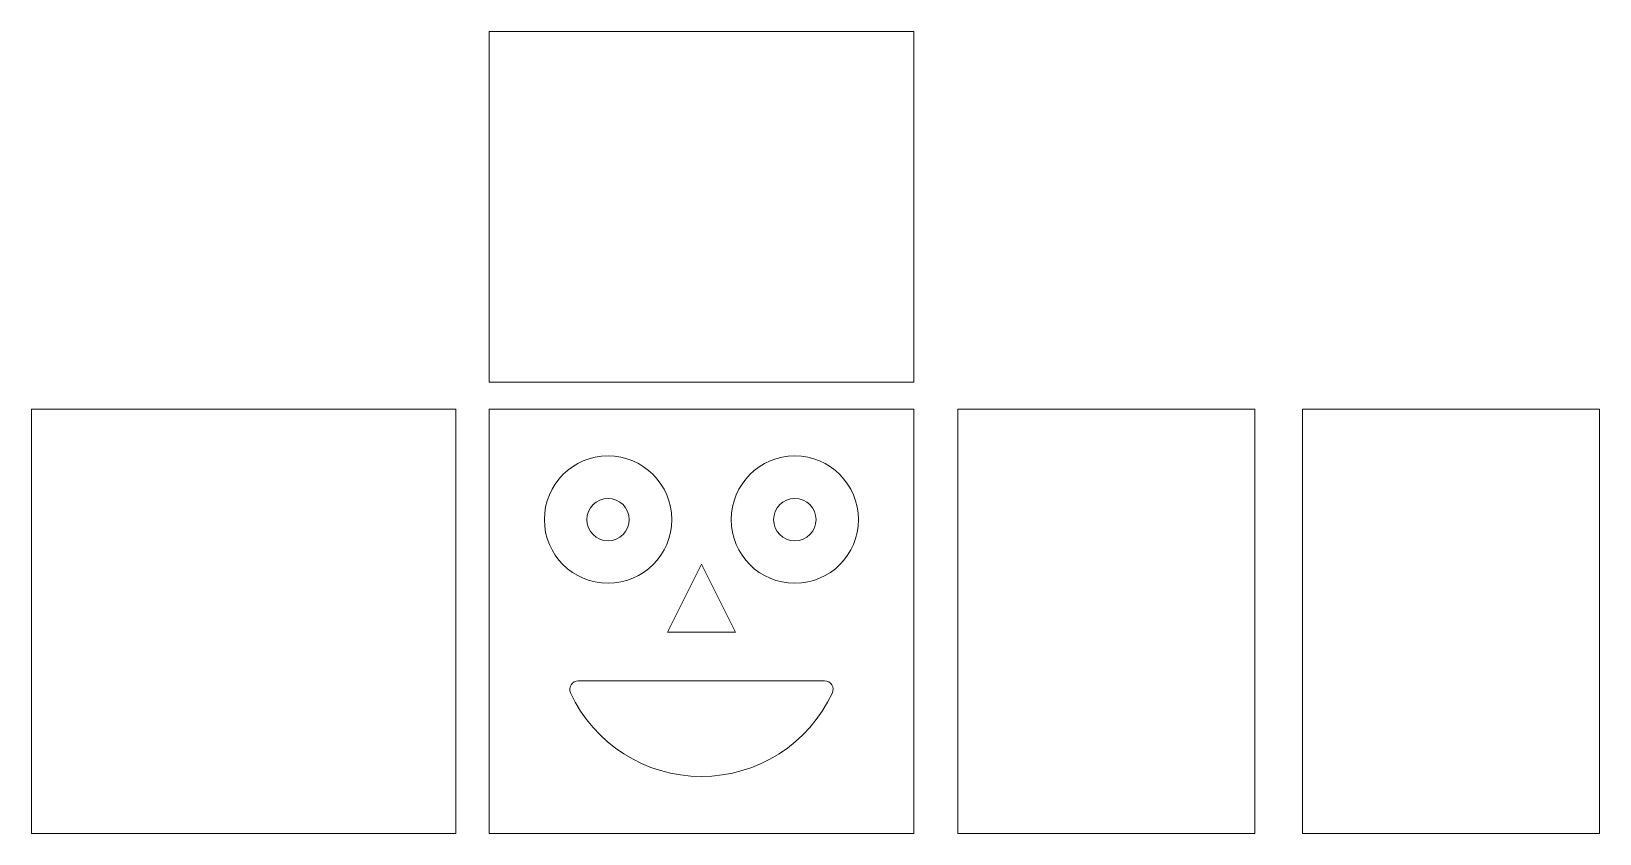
# Model space of a CAD drawing. Header units: millimetres. Extents: x -79 to 106, y -25 to 70.
import ezdxf

# ---------------------------------------------------------------- set-up
doc = ezdxf.new("R2010")
doc.units = ezdxf.units.MM

msp = doc.modelspace()

# ---------------------------------------------------------------- linework, layer by layer
at = {"color": 1, "lineweight": 5}
for p, q in [((-25, 69.53), (-25, 28.18)), ((25, 69.53), (-25, 69.53)), ((25, 28.18), (25, 69.53)), ((-25, 28.18), (25, 28.18)), ((-78.91, 25), (-78.91, -25)), ((-28.91, 25), (-78.91, 25)), ((-28.91, -25), (-28.91, 25)), ((-25, 25), (-25, -25)), ((25, 25), (-25, 25)), ((25, -25), (25, 25)), ((30.18, 25), (30.18, -25)), ((65.18, 25), (30.18, 25)), ((65.18, -25), (65.18, 25)), ((70.78, 25), (70.78, -25)), ((105.78, 25), (70.78, 25)), ((105.78, -25), (105.78, 25)), ((-78.91, -25), (-28.91, -25)), ((-25, -25), (25, -25)), ((30.18, -25), (65.18, -25)), ((70.78, -25), (105.78, -25))]:
    msp.add_line(p, q, dxfattribs=at)
at = {"color": 2, "lineweight": 5}
for p, q in [((0, 6.74), (-4, -1.26)), ((4, -1.26), (0, 6.74)), ((-4, -1.26), (4, -1.26)), ((14.51, -7), (-14.51, -7))]:
    msp.add_line(p, q, dxfattribs=at)
for centre, radius in [((-11, 12), 7.5), ((11, 12), 7.5), ((-11, 12), 2.5), ((11, 12), 2.5)]:
    msp.add_circle(centre, radius, dxfattribs=at)
for centre, radius, start, end in [((-14.51, -8), 1, 90, 204.9315), ((14.51, -8), 1, 335.0685, 90), ((0, -1.26), 17, 204.9315, 335.0685)]:
    msp.add_arc(centre, radius, start, end, dxfattribs=at)

doc.saveas('drawing.dxf')
